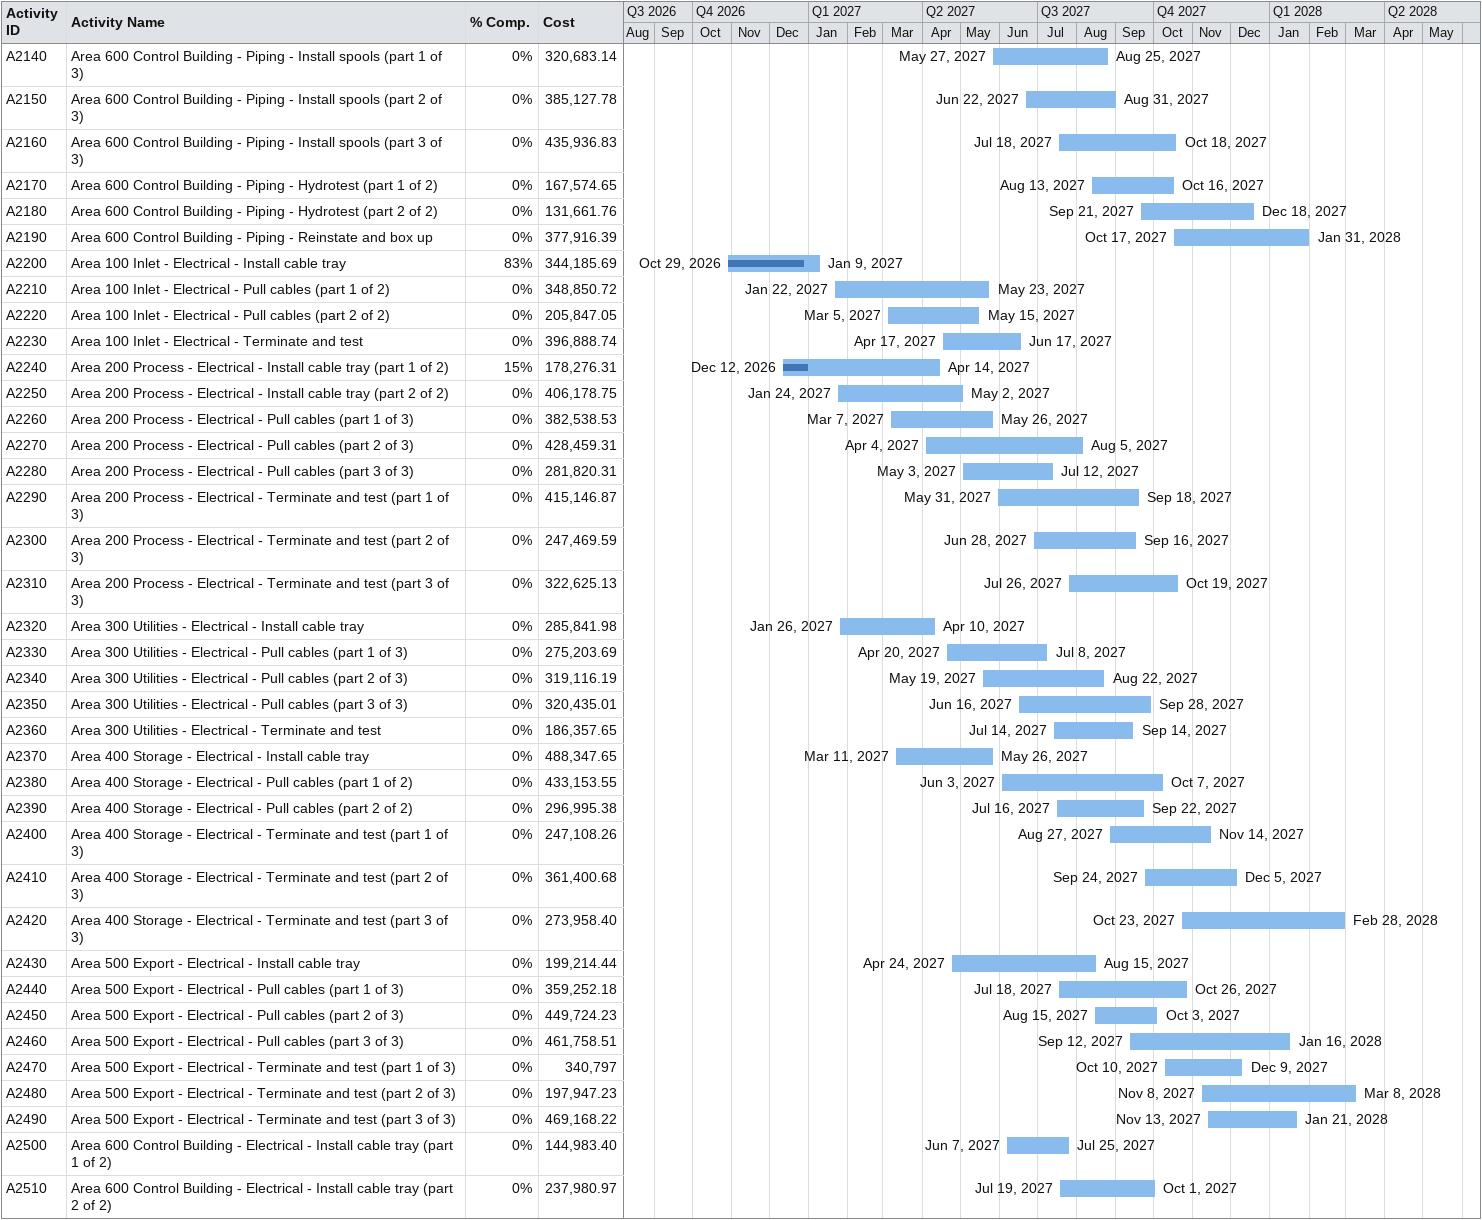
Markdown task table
| ID | Task | Start | Finish | % complete | Cost |
|---|---|---|---|---|---|
| A2140 | Area 600 Control Building - Piping - Install spools (part 1 of 3) | 2027-05-27 | 2027-08-25 | 0 | 320683.14 |
| A2150 | Area 600 Control Building - Piping - Install spools (part 2 of 3) | 2027-06-22 | 2027-08-31 | 0 | 385127.78 |
| A2160 | Area 600 Control Building - Piping - Install spools (part 3 of 3) | 2027-07-18 | 2027-10-18 | 0 | 435936.83 |
| A2170 | Area 600 Control Building - Piping - Hydrotest (part 1 of 2) | 2027-08-13 | 2027-10-16 | 0 | 167574.65 |
| A2180 | Area 600 Control Building - Piping - Hydrotest (part 2 of 2) | 2027-09-21 | 2027-12-18 | 0 | 131661.76 |
| A2190 | Area 600 Control Building - Piping - Reinstate and box up | 2027-10-17 | 2028-01-31 | 0 | 377916.39 |
| A2200 | Area 100 Inlet - Electrical - Install cable tray | 2026-10-29 | 2027-01-09 | 83 | 344185.69 |
| A2210 | Area 100 Inlet - Electrical - Pull cables (part 1 of 2) | 2027-01-22 | 2027-05-23 | 0 | 348850.72 |
| A2220 | Area 100 Inlet - Electrical - Pull cables (part 2 of 2) | 2027-03-05 | 2027-05-15 | 0 | 205847.05 |
| A2230 | Area 100 Inlet - Electrical - Terminate and test | 2027-04-17 | 2027-06-17 | 0 | 396888.74 |
| A2240 | Area 200 Process - Electrical - Install cable tray (part 1 of 2) | 2026-12-12 | 2027-04-14 | 15 | 178276.31 |
| A2250 | Area 200 Process - Electrical - Install cable tray (part 2 of 2) | 2027-01-24 | 2027-05-02 | 0 | 406178.75 |
| A2260 | Area 200 Process - Electrical - Pull cables (part 1 of 3) | 2027-03-07 | 2027-05-26 | 0 | 382538.53 |
| A2270 | Area 200 Process - Electrical - Pull cables (part 2 of 3) | 2027-04-04 | 2027-08-05 | 0 | 428459.31 |
| A2280 | Area 200 Process - Electrical - Pull cables (part 3 of 3) | 2027-05-03 | 2027-07-12 | 0 | 281820.31 |
| A2290 | Area 200 Process - Electrical - Terminate and test (part 1 of 3) | 2027-05-31 | 2027-09-18 | 0 | 415146.87 |
| A2300 | Area 200 Process - Electrical - Terminate and test (part 2 of 3) | 2027-06-28 | 2027-09-16 | 0 | 247469.59 |
| A2310 | Area 200 Process - Electrical - Terminate and test (part 3 of 3) | 2027-07-26 | 2027-10-19 | 0 | 322625.13 |
| A2320 | Area 300 Utilities - Electrical - Install cable tray | 2027-01-26 | 2027-04-10 | 0 | 285841.98 |
| A2330 | Area 300 Utilities - Electrical - Pull cables (part 1 of 3) | 2027-04-20 | 2027-07-08 | 0 | 275203.69 |
| A2340 | Area 300 Utilities - Electrical - Pull cables (part 2 of 3) | 2027-05-19 | 2027-08-22 | 0 | 319116.19 |
| A2350 | Area 300 Utilities - Electrical - Pull cables (part 3 of 3) | 2027-06-16 | 2027-09-28 | 0 | 320435.01 |
| A2360 | Area 300 Utilities - Electrical - Terminate and test | 2027-07-14 | 2027-09-14 | 0 | 186357.65 |
| A2370 | Area 400 Storage - Electrical - Install cable tray | 2027-03-11 | 2027-05-26 | 0 | 488347.65 |
| A2380 | Area 400 Storage - Electrical - Pull cables (part 1 of 2) | 2027-06-03 | 2027-10-07 | 0 | 433153.55 |
| A2390 | Area 400 Storage - Electrical - Pull cables (part 2 of 2) | 2027-07-16 | 2027-09-22 | 0 | 296995.38 |
| A2400 | Area 400 Storage - Electrical - Terminate and test (part 1 of 3) | 2027-08-27 | 2027-11-14 | 0 | 247108.26 |
| A2410 | Area 400 Storage - Electrical - Terminate and test (part 2 of 3) | 2027-09-24 | 2027-12-05 | 0 | 361400.68 |
| A2420 | Area 400 Storage - Electrical - Terminate and test (part 3 of 3) | 2027-10-23 | 2028-02-28 | 0 | 273958.40 |
| A2430 | Area 500 Export - Electrical - Install cable tray | 2027-04-24 | 2027-08-15 | 0 | 199214.44 |
| A2440 | Area 500 Export - Electrical - Pull cables (part 1 of 3) | 2027-07-18 | 2027-10-26 | 0 | 359252.18 |
| A2450 | Area 500 Export - Electrical - Pull cables (part 2 of 3) | 2027-08-15 | 2027-10-03 | 0 | 449724.23 |
| A2460 | Area 500 Export - Electrical - Pull cables (part 3 of 3) | 2027-09-12 | 2028-01-16 | 0 | 461758.51 |
| A2470 | Area 500 Export - Electrical - Terminate and test (part 1 of 3) | 2027-10-10 | 2027-12-09 | 0 | 340797 |
| A2480 | Area 500 Export - Electrical - Terminate and test (part 2 of 3) | 2027-11-08 | 2028-03-08 | 0 | 197947.23 |
| A2490 | Area 500 Export - Electrical - Terminate and test (part 3 of 3) | 2027-11-13 | 2028-01-21 | 0 | 469168.22 |
| A2500 | Area 600 Control Building - Electrical - Install cable tray (part 1 of 2) | 2027-06-07 | 2027-07-25 | 0 | 144983.40 |
| A2510 | Area 600 Control Building - Electrical - Install cable tray (part 2 of 2) | 2027-07-19 | 2027-10-01 | 0 | 237980.97 |
